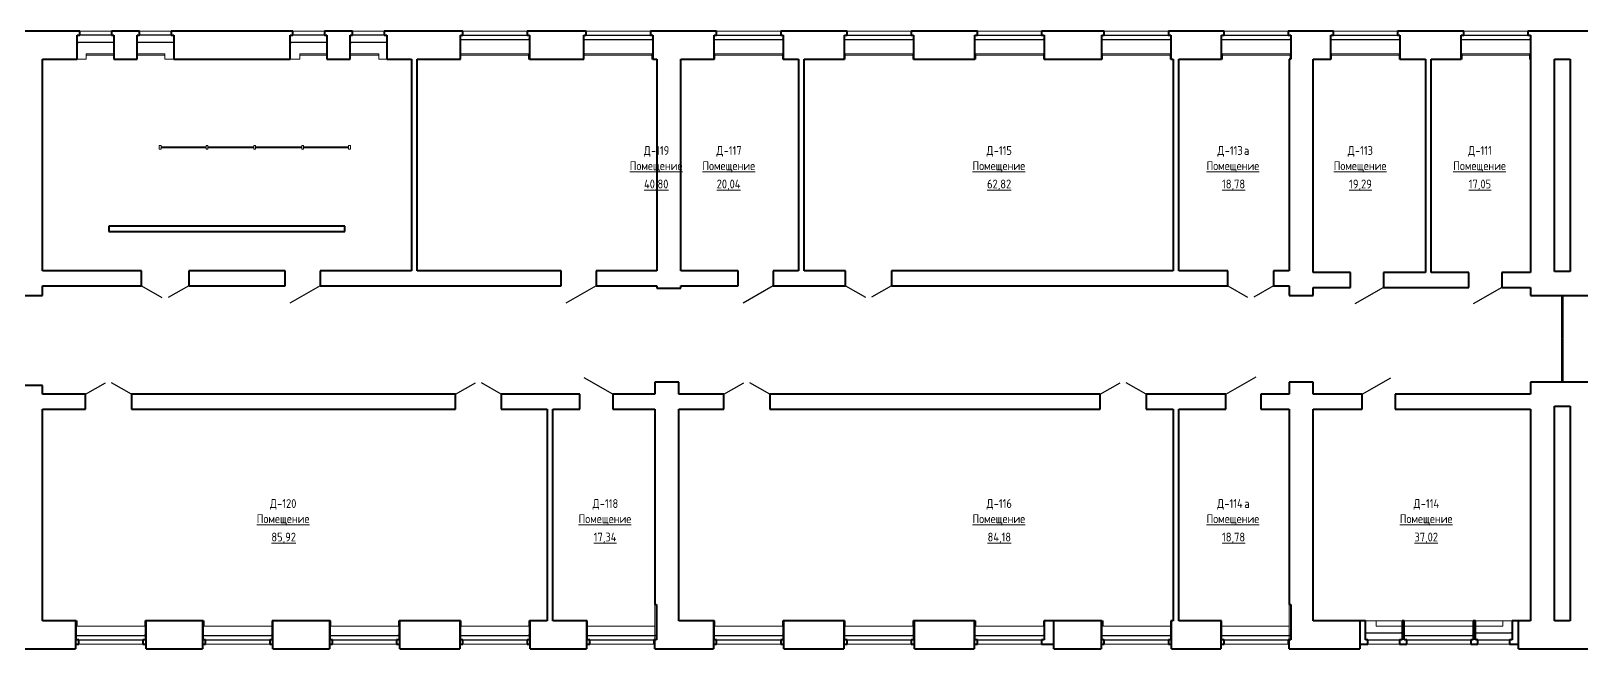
# Model space of a CAD drawing. Header units: millimetres. Extents: x -24 to 373619, y 275 to 149465.
# Drawn here: x 274199 to 318209, y 2775 to 20295 of the extents above; entities that cross this region are included whole.
import ezdxf

# ---------------------------------------------------------------- set-up
doc = ezdxf.new("R2010")
doc.units = ezdxf.units.MM
for name, color, linetype, lineweight in [('Двери', 7, 'Continuous', 18), ('Импосты витража', 7, 'Continuous', 18), ('Каркас_Импост', 7, 'Continuous', 30), ('Марки помещений', 7, 'Continuous', 18), ('Окна', 7, 'Continuous', 18), ('Остекление', 7, 'Continuous', 30), ('Панели витража', 7, 'Continuous', 18), ('Панель', 7, 'Continuous', 30), ('Перекрытия', 7, 'Continuous', 18), ('Стены', 7, 'Continuous', 18), ('Стены разрез', 7, 'Continuous', 40)]:
    doc.layers.add(name, color=color, linetype=linetype, lineweight=lineweight)
doc.styles.add('GOST Common_1', font='GOST Common.ttf', dxfattribs={"width": 0.9, "height": 250})

# ---------------------------------------------------------------- blocks, each defined once
blk = doc.blocks.new('ИРНИТУ-Окно-ГОСТ23166-99_4_2_Створки - 1920 x 2350-303569-001_Весь этаж')
at = {"layer": 'Каркас_Импост'}
for p, q in [((-1018.1, -90), (941.9, -90)), ((-1018.1, -210), (-1018.1, -90)), ((-1018.1, -90), (-983.1, -90)), ((-1018.1, -210), (941.9, -210)), ((-1018.1, -210), (-983.1, -210)), ((941.9, -90), (906.9, -90)), ((941.9, -210), (906.9, -210)), ((941.9, -210), (941.9, -90))]:
    blk.add_line(p, q, dxfattribs=at)
blk = doc.blocks.new('ИРНИТУ-Окно-ГОСТ23166-99_2_1_Створка - 1000 x 2350-942856-001_Весь этаж')
at = {"layer": 'Каркас_Импост'}
for p, q in [((-1018.1, -10), (21.9, -10)), ((-1018.1, -210), (-1018.1, -10)), ((-1018.1, -10), (-983.1, -10)), ((-1018.1, -210), (21.9, -210)), ((-1018.1, -210), (-983.1, -210)), ((21.9, -10), (-13.1, -10)), ((21.9, -210), (-13.1, -210)), ((21.9, -210), (21.9, -10))]:
    blk.add_line(p, q, dxfattribs=at)
blk = doc.blocks.new('AC_Дверь_Двупольная_ДеревяннаяВнутренняя_филенчатая - 1300х2250 _без верхней филенки_-1356800-001_Весь этаж')
at = {"layer": 'Панель'}
for p, q in [((-670, -210), (-90, -545)), ((670, -210), (90, -545))]:
    blk.add_line(p, q, dxfattribs=at)
blk = doc.blocks.new('ИРНИТУ-Окно-ГОСТ23166-99_2_1_Створка - 1000 x 1800-942860-001_Весь этаж')
at = {"layer": 'Каркас_Импост'}
for p, q in [((-1018.1, -80), (21.9, -80)), ((-1018.1, -280), (-1018.1, -80)), ((-1018.1, -80), (-983.1, -80)), ((-1018.1, -280), (21.9, -280)), ((-1018.1, -280), (-983.1, -280)), ((21.9, -80), (-13.1, -80)), ((21.9, -280), (-13.1, -280)), ((21.9, -280), (21.9, -80))]:
    blk.add_line(p, q, dxfattribs=at)
blk = doc.blocks.new('ИРНИТУ_Дверь_Однопольная_ДеревяннаяВнутренняя_филенчатая - 950х3000_c верхней филенкой_-1341336-001_Весь этаж')
at = {"layer": 'Панель'}
blk.add_line((-495, 210), (362, 705), dxfattribs=at)
blk = doc.blocks.new('AC_Дверь_Двупольная_ДеревяннаяВнутренняя_филенчатая_с_верхом - 1260х2080-580178-001_Весь этаж')
at = {"layer": 'Панель'}
for p, q in [((-650, -210), (-87, -535)), ((650, -210), (87, -535))]:
    blk.add_line(p, q, dxfattribs=at)
blk = doc.blocks.new('ИРНИТУ_Дверь_Однопольная_ДеревяннаяВнутренняя_филенчатая - 900х2080 без верха-1341270-001_Весь этаж')
at = {"layer": 'Панель'}
blk.add_line((-470, -210), (344, -680), dxfattribs=at)
blk = doc.blocks.new('Системная панель - ADSK_Глухая_25_белый пластик-580228-001_Весь этаж')
at = {"layer": 'Панели витража'}
for p, q in [((640, 13), (-640, 13)), ((-640, 13), (-640, -13)), ((640, -13), (640, 13)), ((-640, -13), (640, -13))]:
    blk.add_line(p, q, dxfattribs=at)
blk = doc.blocks.new('Системная панель - ADSK_Глухая_25_белый пластик-580229-001_Весь этаж')
at = {"layer": 'Панели витража'}
for p, q in [((653, 13), (-653, 13)), ((-653, 13), (-653, -13)), ((653, -13), (653, 13)), ((-653, -13), (653, -13))]:
    blk.add_line(p, q, dxfattribs=at)
blk = doc.blocks.new('Прямоугольный импост - 50х100-580230-001_Весь этаж')
at = {"layer": 'Импосты витража'}
for p, q in [((-50, 50), (0, 50)), ((-50, -50), (-50, 50)), ((0, 50), (0, -50)), ((0, -50), (-50, -50))]:
    blk.add_line(p, q, dxfattribs=at)
blk = doc.blocks.new('Прямоугольный импост - 50х100-580234-001_Весь этаж')
at = {"layer": 'Импосты витража'}
for p, q in [((0, 50), (-50, 50)), ((-50, 50), (-50, -50)), ((0, -50), (0, 50)), ((-50, -50), (0, -50))]:
    blk.add_line(p, q, dxfattribs=at)
blk = doc.blocks.new('Прямоугольный импост - 50х100-580239-001_Весь этаж')
at = {"layer": 'Импосты витража'}
for p, q in [((-25, 50), (25, 50)), ((-25, -50), (-25, 50)), ((25, 50), (25, -50)), ((25, -50), (-25, -50))]:
    blk.add_line(p, q, dxfattribs=at)
blk = doc.blocks.new('Прямоугольный импост - 50х100-580242-001_Весь этаж')
at = {"layer": 'Импосты витража'}
for p, q in [((-25, 50), (25, 50)), ((-25, -50), (-25, 50)), ((25, 50), (25, -50)), ((25, -50), (-25, -50))]:
    blk.add_line(p, q, dxfattribs=at)
blk = doc.blocks.new('ИРНИТУ_Дверь_Однопольная_ДеревяннаяВнутренняя_филенчатая - 900х2080 без верха-1341253-001_Весь этаж')
at = {"layer": 'Панель'}
blk.add_line((-470, 210), (344, 680), dxfattribs=at)
blk = doc.blocks.new('ИРНИТУ-Окно-ГОСТ23166-99_4_2_Створки - 1920 x 2350-580180-001_Весь этаж')
at = {"layer": 'Каркас_Импост'}
for p, q in [((-1018.1, 280), (941.9, 280)), ((-1018.1, 280), (-1018.1, 160)), ((-1018.1, 280), (-983.1, 280)), ((-1018.1, 160), (941.9, 160)), ((-1018.1, 160), (-983.1, 160)), ((941.9, 280), (906.9, 280)), ((941.9, 160), (906.9, 160)), ((941.9, 280), (941.9, 160))]:
    blk.add_line(p, q, dxfattribs=at)
blk = doc.blocks.new('Противодымная перегородка Тип2 - Противодымная перегородка Тип2-1267076-001_Весь этаж')
at = {"layer": 'Каркас_Импост'}
for p, q in [((-1128, 25), (-1228, 25)), ((-1228, 25), (-1228, -25)), ((-1128, 10), (-1128, 25)), ((-1018, 25), (-1118, 25)), ((-1118, 25), (-1118, 10)), ((-1018, 10), (-1018, 25)), ((-5, 25), (-105, 25)), ((-105, 25), (-105, 10)), ((-5, -25), (-5, 25)), ((105, 25), (5, 25)), ((5, 25), (5, -25)), ((105, 10), (105, 25)), ((1118, 25), (1018, 25)), ((1018, 25), (1018, 10)), ((1118, 10), (1118, 25)), ((1228, 25), (1128, 25)), ((1128, 25), (1128, 10)), ((1228, -25), (1228, 25)), ((-1228, -25), (-1128, -25)), ((-1128, -25), (-1128, -10)), ((-1118, -10), (-1118, -25)), ((-1118, -25), (-1018, -25)), ((-1018, -25), (-1018, -10)), ((-105, -10), (-105, -25)), ((-105, -25), (-5, -25)), ((5, -25), (105, -25)), ((105, -25), (105, -10)), ((1018, -10), (1018, -25)), ((1018, -25), (1118, -25)), ((1118, -25), (1118, -10)), ((1128, -10), (1128, -25)), ((1128, -25), (1228, -25))]:
    blk.add_line(p, q, dxfattribs=at)
at = {"layer": 'Каркас_Импост', "lineweight": 18}
for p, q in [((-1018, 25), (-105, 25)), ((105, 25), (1018, 25)), ((-105, -25), (-1018, -25)), ((1018, -25), (105, -25))]:
    blk.add_line(p, q, dxfattribs=at)
at = {"layer": 'Остекление', "lineweight": 18}
for p, q in [((-1128, 10), (-50, 10)), ((-1128, 10), (-1128, -10)), ((-50, -10), (-50, 10)), ((50, 10), (1128, 10)), ((50, 10), (50, -10)), ((1128, -10), (1128, 10)), ((-50, -10), (-1128, -10)), ((1128, -10), (50, -10))]:
    blk.add_line(p, q, dxfattribs=at)
blk = doc.blocks.new('AC_Дверь_Двупольная_ДеревяннаяВнутренняя_филенчатая_с_верхом - 1260х2080-413008-001_Весь этаж')
at = {"layer": 'Панель'}
for p, q in [((-650, 210), (-87, 535)), ((650, 210), (87, 535))]:
    blk.add_line(p, q, dxfattribs=at)
blk = doc.blocks.new('ИРНИТУ_Дверь_Однопольная_ДеревяннаяВнутренняя_филенчатая - 950х2250 _без верхней филенки_-1357671-001_Весь этаж')
at = {"layer": 'Панель'}
blk.add_line((-495, 210), (362, 705), dxfattribs=at)

msp = doc.modelspace()

# ---------------------------------------------------------------- linework, layer by layer
at = {"layer": 'Перекрытия'}
for p, q in [((276549, 19612), (275759, 19612)), ((277999, 19612), (277209, 19612)), ((282594, 19612), (281829, 19612)), ((284069, 19612), (283254, 19612)), ((288319, 19612), (286399, 19612)), ((291819, 19612), (289899, 19612)), ((295519, 19612), (293599, 19612)), ((299224, 19612), (297304, 19612)), ((302924, 19612), (301004, 19612)), ((306524, 19612), (304604, 19612)), ((309924, 19612), (308004, 19612)), ((313024, 19612), (311104, 19612)), ((316724, 19612), (314804, 19612))]:
    msp.add_line(p, q, dxfattribs=at)
at = {"layer": 'Стены'}
for p, q in [((275579, 20295), (276479, 20295)), ((277279, 20295), (278179, 20295)), ((281624, 20295), (282524, 20295)), ((283324, 20295), (284224, 20295)), ((286454, 20295), (288274, 20295)), ((289954, 20295), (291774, 20295)), ((293654, 20295), (295474, 20295)), ((297354, 20295), (299174, 20295)), ((301054, 20295), (302874, 20295)), ((304654, 20295), (306474, 20295)), ((308054, 20295), (309874, 20295)), ((311154, 20295), (312974, 20295)), ((314854, 20295), (316674, 20295)), ((275759, 19495), (275509, 19495)), ((275759, 19495), (275759, 19645)), ((275759, 19645), (276549, 19645)), ((277209, 19645), (277999, 19645)), ((277999, 19645), (277999, 19495)), ((278249, 19495), (277999, 19495)), ((281829, 19495), (281554, 19495)), ((281829, 19495), (281829, 19645)), ((281829, 19645), (282594, 19645)), ((283254, 19645), (284069, 19645)), ((284069, 19645), (284069, 19495)), ((284294, 19495), (284069, 19495)), ((286399, 19495), (286384, 19495)), ((286399, 19495), (286399, 19645)), ((286399, 19645), (288319, 19645)), ((288319, 19645), (288319, 19495)), ((288344, 19495), (288319, 19495)), ((289899, 19495), (289884, 19495)), ((289899, 19495), (289899, 19645)), ((289899, 19645), (291819, 19645)), ((291819, 19645), (291819, 19495)), ((291844, 19495), (291819, 19495)), ((293599, 19495), (293584, 19495)), ((293599, 19495), (293599, 19645)), ((293599, 19645), (295519, 19645)), ((295519, 19645), (295519, 19495)), ((295544, 19495), (295519, 19495)), ((297304, 19495), (297284, 19495)), ((297304, 19495), (297304, 19645)), ((297304, 19645), (299224, 19645)), ((299224, 19645), (299224, 19495)), ((299244, 19495), (299224, 19495)), ((301004, 19495), (300984, 19495)), ((301004, 19495), (301004, 19645)), ((301004, 19645), (302924, 19645)), ((302924, 19645), (302924, 19495)), ((302944, 19495), (302924, 19495)), ((304604, 19495), (304584, 19495)), ((304604, 19495), (304604, 19645)), ((304604, 19645), (306524, 19645)), ((306524, 19645), (306524, 19495)), ((306544, 19495), (306524, 19495)), ((308004, 19495), (307984, 19495)), ((308004, 19495), (308004, 19645)), ((308004, 19645), (309924, 19645)), ((309924, 19645), (309924, 19495)), ((311104, 19495), (311084, 19495)), ((311104, 19495), (311104, 19645)), ((311104, 19645), (313024, 19645)), ((313024, 19645), (313024, 19495)), ((313044, 19495), (313024, 19495)), ((314804, 19495), (314784, 19495)), ((314804, 19495), (314804, 19645)), ((314804, 19645), (316724, 19645)), ((316724, 19645), (316724, 19495)), ((316744, 19495), (316724, 19495)), ((291899, 3035), (291899, 4035)), ((309899, 3035), (309899, 4035)), ((275484, 3575), (275504, 3575)), ((275504, 3425), (275504, 3575)), ((277424, 3575), (277424, 3425)), ((277424, 3575), (277444, 3575)), ((279084, 3575), (279109, 3575)), ((279109, 3425), (279109, 3575)), ((281029, 3575), (281029, 3425)), ((281029, 3575), (281044, 3575)), ((282684, 3575), (282709, 3575)), ((282709, 3425), (282709, 3575)), ((284629, 3575), (284629, 3425)), ((284629, 3575), (284644, 3575)), ((286384, 3575), (286409, 3575)), ((286409, 3425), (286409, 3575)), ((288329, 3575), (288329, 3425)), ((288329, 3575), (288344, 3575)), ((293584, 3575), (293604, 3575)), ((293604, 3425), (293604, 3575)), ((295524, 3575), (295524, 3425)), ((295524, 3575), (295544, 3575)), ((297284, 3575), (297304, 3575)), ((297304, 3425), (297304, 3575)), ((299224, 3575), (299224, 3425)), ((299224, 3575), (299244, 3575)), ((300984, 3575), (301009, 3575)), ((301009, 3425), (301009, 3575)), ((302929, 3575), (302929, 3425)), ((302929, 3575), (302944, 3575)), ((304584, 3575), (304624, 3575)), ((304624, 3425), (304624, 3575)), ((312064, 3575), (313104, 3575)), ((312364, 3425), (312364, 3575)), ((313164, 3575), (315124, 3575)), ((315184, 3575), (316224, 3575)), ((315964, 3575), (315964, 3425)), ((277424, 3425), (275504, 3425)), ((281029, 3425), (279109, 3425)), ((284629, 3425), (282709, 3425)), ((288329, 3425), (286409, 3425)), ((291899, 3425), (289984, 3425)), ((295524, 3425), (293604, 3425)), ((299224, 3425), (297304, 3425)), ((302929, 3425), (301009, 3425)), ((306544, 3425), (304624, 3425)), ((309899, 3425), (307984, 3425)), ((313104, 3425), (312364, 3425)), ((315124, 3425), (313164, 3425)), ((315964, 3425), (315184, 3425)), ((277374, 2915), (275554, 2915)), ((280974, 2915), (279154, 2915)), ((284574, 2915), (282754, 2915)), ((288274, 2915), (286454, 2915)), ((291874, 2915), (290054, 2915)), ((295474, 2915), (293654, 2915)), ((299174, 2915), (297354, 2915)), ((302874, 2915), (301054, 2915)), ((306474, 2915), (304654, 2915)), ((309874, 2915), (308054, 2915)), ((313034, 2915), (312134, 2915)), ((315054, 2915), (313234, 2915)), ((316154, 2915), (315254, 2915))]:
    msp.add_line(p, q, dxfattribs=at)
at = {"layer": 'Стены разрез'}
for p, q in [((275579, 20295), (273529, 20295)), ((275579, 20175), (275579, 20295)), ((277279, 20295), (276479, 20295)), ((276479, 20295), (276479, 20175)), ((277279, 20175), (277279, 20295)), ((281624, 20295), (278179, 20295)), ((278179, 20295), (278179, 20175)), ((281624, 20175), (281624, 20295)), ((283324, 20295), (282524, 20295)), ((282524, 20295), (282524, 20175)), ((283324, 20175), (283324, 20295)), ((286454, 20295), (284224, 20295)), ((284224, 20295), (284224, 20175)), ((286454, 20175), (286454, 20295)), ((289954, 20295), (288274, 20295)), ((288274, 20295), (288274, 20175)), ((289954, 20175), (289954, 20295)), ((293654, 20295), (291774, 20295)), ((291774, 20295), (291774, 20175)), ((293654, 20175), (293654, 20295)), ((297354, 20295), (295474, 20295)), ((295474, 20295), (295474, 20175)), ((297354, 20175), (297354, 20295)), ((301054, 20295), (299174, 20295)), ((299174, 20295), (299174, 20175)), ((301054, 20175), (301054, 20295)), ((304654, 20295), (302874, 20295)), ((302874, 20295), (302874, 20175)), ((304654, 20175), (304654, 20295)), ((308054, 20295), (306474, 20295)), ((306474, 20295), (306474, 20175)), ((308054, 20175), (308054, 20295)), ((311154, 20295), (309874, 20295)), ((309874, 20295), (309874, 20175)), ((311154, 20175), (311154, 20295)), ((314854, 20295), (312974, 20295)), ((312974, 20295), (312974, 20175)), ((314854, 20175), (314854, 20295)), ((319354, 20295), (316674, 20295)), ((316674, 20295), (316674, 20175)), ((275509, 19495), (275509, 20175)), ((275509, 20175), (275579, 20175)), ((276479, 20175), (276549, 20175)), ((276549, 20175), (276549, 19495)), ((277209, 19495), (277209, 20175)), ((277209, 20175), (277279, 20175)), ((278179, 20175), (278249, 20175)), ((278249, 20175), (278249, 19495)), ((281554, 19495), (281554, 20175)), ((281554, 20175), (281624, 20175)), ((282524, 20175), (282594, 20175)), ((282594, 20175), (282594, 19495)), ((283254, 19495), (283254, 20175)), ((283254, 20175), (283324, 20175)), ((284224, 20175), (284294, 20175)), ((284294, 20175), (284294, 19495)), ((286384, 19495), (286384, 20175)), ((286384, 20175), (286454, 20175)), ((288274, 20175), (288344, 20175)), ((288344, 20175), (288344, 19495)), ((289884, 19495), (289884, 20175)), ((289884, 20175), (289954, 20175)), ((291774, 20175), (291844, 20175)), ((291844, 20175), (291844, 19495)), ((293584, 19495), (293584, 20175)), ((293584, 20175), (293654, 20175)), ((295474, 20175), (295544, 20175)), ((295544, 20175), (295544, 19495)), ((297284, 19495), (297284, 20175)), ((297284, 20175), (297354, 20175)), ((299174, 20175), (299244, 20175)), ((299244, 20175), (299244, 19495)), ((300984, 19495), (300984, 20175)), ((300984, 20175), (301054, 20175)), ((302874, 20175), (302944, 20175)), ((302944, 20175), (302944, 19495)), ((304584, 19495), (304584, 20175)), ((304584, 20175), (304654, 20175)), ((306474, 20175), (306544, 20175)), ((306544, 20175), (306544, 19495)), ((307984, 19495), (307984, 20175)), ((307984, 20175), (308054, 20175)), ((309874, 20175), (309944, 20175)), ((309944, 20175), (309944, 19495)), ((311084, 19495), (311084, 20175)), ((311084, 20175), (311154, 20175)), ((312974, 20175), (313044, 20175)), ((313044, 20175), (313044, 19495)), ((314784, 19495), (314784, 20175)), ((314784, 20175), (314854, 20175)), ((316674, 20175), (316744, 20175)), ((316744, 20175), (316744, 19495)), ((274529, 19495), (275509, 19495)), ((274529, 13495), (274529, 19495)), ((276549, 19495), (277209, 19495)), ((278249, 19495), (281554, 19495)), ((282594, 19495), (283254, 19495)), ((284294, 19495), (284999, 19495)), ((284999, 19495), (284999, 13495)), ((285159, 19495), (286384, 19495)), ((285159, 13495), (285159, 19495)), ((288344, 19495), (289884, 19495)), ((291844, 19495), (291959, 19495)), ((291959, 19495), (291959, 13495)), ((292639, 19495), (293584, 19495)), ((292639, 13495), (292639, 19495)), ((295544, 19495), (295979, 19495)), ((295979, 19495), (295979, 13495)), ((296139, 19495), (297284, 19495)), ((296139, 13495), (296139, 19495)), ((299244, 19495), (300984, 19495)), ((302944, 19495), (304584, 19495)), ((306544, 19495), (306609, 19495)), ((306609, 19495), (306609, 13495)), ((306769, 19495), (307984, 19495)), ((306769, 13495), (306769, 19495)), ((309944, 19495), (309899, 19495)), ((309899, 19495), (309899, 13495)), ((310579, 19495), (311084, 19495)), ((310579, 13447), (310579, 19495)), ((313044, 19495), (313769, 19495)), ((313769, 19495), (313769, 13447)), ((313929, 19495), (314784, 19495)), ((313929, 13447), (313929, 19495)), ((316744, 19495), (316749, 19495)), ((316749, 19495), (316749, 13447)), ((317429, 19495), (317869, 19495)), ((317429, 13476), (317429, 19495)), ((317869, 19495), (317869, 13476)), ((283100, 14767), (276404, 14767)), ((276404, 14767), (276404, 14607)), ((276404, 14607), (283100, 14607)), ((283100, 14607), (283100, 14767)), ((277334, 13495), (274529, 13495)), ((277334, 13075), (277334, 13495)), ((281409, 13495), (278674, 13495)), ((278674, 13495), (278674, 13075)), ((281409, 13075), (281409, 13495)), ((284999, 13495), (282399, 13495)), ((282399, 13495), (282399, 13075)), ((289244, 13495), (285159, 13495)), ((289244, 13075), (289244, 13495)), ((291959, 13495), (290234, 13495)), ((290234, 13495), (290234, 13075)), ((294269, 13495), (292639, 13495)), ((294269, 13075), (294269, 13495)), ((295979, 13495), (295259, 13495)), ((295259, 13495), (295259, 13075)), ((297314, 13495), (296139, 13495)), ((297314, 13075), (297314, 13495)), ((306609, 13495), (298614, 13495)), ((298614, 13495), (298614, 13075)), ((308159, 13495), (306769, 13495)), ((308159, 13075), (308159, 13495)), ((309899, 13495), (309459, 13495)), ((309459, 13495), (309459, 13075)), ((311639, 13447), (310579, 13447)), ((311639, 13027), (311639, 13447)), ((313769, 13447), (312579, 13447)), ((312579, 13447), (312579, 13027)), ((314999, 13447), (313929, 13447)), ((314999, 13027), (314999, 13447)), ((316749, 13447), (315939, 13447)), ((315939, 13447), (315939, 13027)), ((317869, 13476), (317429, 13476)), ((272729, 12796), (274529, 12796)), ((274529, 12796), (274529, 13075)), ((274529, 13075), (277334, 13075)), ((278674, 13075), (281409, 13075)), ((282399, 13075), (289244, 13075)), ((290234, 13075), (291959, 13075)), ((291959, 13075), (291959, 13008)), ((291959, 13008), (292639, 13008)), ((292639, 13008), (292639, 13075)), ((292639, 13075), (294269, 13075)), ((295259, 13075), (297314, 13075)), ((298614, 13075), (308159, 13075)), ((309459, 13075), (309899, 13075)), ((309899, 13075), (309899, 12796)), ((309899, 12796), (310579, 12796)), ((310579, 12796), (310579, 13027)), ((310579, 13027), (311639, 13027)), ((312579, 13027), (314999, 13027)), ((315939, 13027), (316749, 13027)), ((316749, 13027), (316749, 12796)), ((316749, 12796), (318549, 12796)), ((274529, 10245), (272729, 10245)), ((274529, 9995), (274529, 10245)), ((291899, 10340), (291899, 9995)), ((292579, 10340), (291899, 10340)), ((292579, 9995), (292579, 10340)), ((309899, 10340), (309899, 9995)), ((310579, 10340), (309899, 10340)), ((310579, 9995), (310579, 10340)), ((318549, 10340), (316749, 10340)), ((316749, 10340), (316749, 9995)), ((275749, 9995), (274529, 9995)), ((275749, 9575), (275749, 9995)), ((286244, 9995), (277049, 9995)), ((277049, 9995), (277049, 9575)), ((286244, 9575), (286244, 9995)), ((289769, 9995), (287544, 9995)), ((287544, 9995), (287544, 9575)), ((289769, 9575), (289769, 9995)), ((291899, 9995), (290709, 9995)), ((290709, 9995), (290709, 9575)), ((293859, 9995), (292579, 9995)), ((293859, 9575), (293859, 9995)), ((304539, 9995), (295159, 9995)), ((295159, 9995), (295159, 9575)), ((304539, 9575), (304539, 9995)), ((308104, 9995), (305839, 9995)), ((305839, 9995), (305839, 9575)), ((308104, 9575), (308104, 9995)), ((309899, 9995), (309094, 9995)), ((309094, 9995), (309094, 9575)), ((311969, 9995), (310579, 9995)), ((311969, 9575), (311969, 9995)), ((316749, 9995), (312909, 9995)), ((312909, 9995), (312909, 9575)), ((274529, 3575), (274529, 9575)), ((274529, 9575), (275749, 9575)), ((277049, 9575), (286244, 9575)), ((287544, 9575), (288849, 9575)), ((288849, 9575), (288849, 3575)), ((289009, 9575), (289769, 9575)), ((289009, 3575), (289009, 9575)), ((290709, 9575), (291899, 9575)), ((291899, 9575), (291899, 4035)), ((292579, 3575), (292579, 9575)), ((292579, 9575), (293859, 9575)), ((295159, 9575), (304539, 9575)), ((305839, 9575), (306609, 9575)), ((306609, 9575), (306609, 3575)), ((306769, 3575), (306769, 9575)), ((306769, 9575), (308104, 9575)), ((309094, 9575), (309899, 9575)), ((309899, 9575), (309899, 4035)), ((310579, 3575), (310579, 9575)), ((310579, 9575), (311969, 9575)), ((312909, 9575), (316749, 9575)), ((316749, 9575), (316749, 3575)), ((317429, 3575), (317429, 9660)), ((317429, 9660), (317869, 9660)), ((317869, 9660), (317869, 3575)), ((291899, 4035), (291944, 4035)), ((291944, 4035), (291944, 3035)), ((309899, 4035), (309944, 4035)), ((309944, 4035), (309944, 3035)), ((275484, 3575), (274529, 3575)), ((275464, 3575), (275464, 2775)), ((275484, 3035), (275484, 3575)), ((279084, 3575), (277444, 3575)), ((277444, 3575), (277444, 3035)), ((277464, 2775), (277464, 3575)), ((279064, 3575), (279064, 2775)), ((279084, 3035), (279084, 3575)), ((282684, 3575), (281044, 3575)), ((281044, 3575), (281044, 3035)), ((281064, 2775), (281064, 3575)), ((282664, 3575), (282664, 2775)), ((282684, 3035), (282684, 3575)), ((286384, 3575), (284644, 3575)), ((284644, 3575), (284644, 3035)), ((284664, 2775), (284664, 3575)), ((286364, 3575), (286364, 2775)), ((286384, 3035), (286384, 3575)), ((288849, 3575), (288344, 3575)), ((288344, 3575), (288344, 3035)), ((288364, 2775), (288364, 3575)), ((289984, 3575), (289009, 3575)), ((289964, 3575), (289964, 2775)), ((289984, 3035), (289984, 3575)), ((293584, 3575), (292579, 3575)), ((293564, 3575), (293564, 2775)), ((293584, 3035), (293584, 3575)), ((297284, 3575), (295544, 3575)), ((295544, 3575), (295544, 3035)), ((295564, 2775), (295564, 3575)), ((297264, 3575), (297264, 2775)), ((297284, 3035), (297284, 3575)), ((300984, 3575), (299244, 3575)), ((299244, 3575), (299244, 3035)), ((299264, 2775), (299264, 3575)), ((300964, 3575), (300964, 2775)), ((300984, 3035), (300984, 3575)), ((304584, 3575), (302944, 3575)), ((302944, 3575), (302944, 3035)), ((303224, 2775), (303224, 3575)), ((304564, 3575), (304564, 2775)), ((304584, 3035), (304584, 3575)), ((306609, 3575), (306544, 3575)), ((306544, 3575), (306544, 3035)), ((306564, 2775), (306564, 3575)), ((307984, 3575), (306769, 3575)), ((307964, 3575), (307964, 2775)), ((307984, 3035), (307984, 3575)), ((312064, 3575), (310579, 3575)), ((311909, 3575), (311909, 2775)), ((312064, 3035), (312064, 3575)), ((313164, 3575), (313104, 3575)), ((313104, 3575), (313104, 3035)), ((313164, 3035), (313164, 3575)), ((315184, 3575), (315124, 3575)), ((315124, 3575), (315124, 3035)), ((315184, 3035), (315184, 3575)), ((316749, 3575), (316224, 3575)), ((316224, 3575), (316224, 3035)), ((316409, 2775), (316409, 3575)), ((317869, 3575), (317429, 3575)), ((273529, 2775), (275464, 2775)), ((275464, 2915), (275554, 2915)), ((275554, 3035), (275484, 3035)), ((275554, 2915), (275554, 3035)), ((277444, 3035), (277374, 3035)), ((277374, 3035), (277374, 2915)), ((277374, 2915), (277464, 2915)), ((277464, 2775), (279064, 2775)), ((279064, 2915), (279154, 2915)), ((279154, 3035), (279084, 3035)), ((279154, 2915), (279154, 3035)), ((281044, 3035), (280974, 3035)), ((280974, 3035), (280974, 2915)), ((280974, 2915), (281064, 2915)), ((281064, 2775), (282664, 2775)), ((282664, 2915), (282754, 2915)), ((282754, 3035), (282684, 3035)), ((282754, 2915), (282754, 3035)), ((284644, 3035), (284574, 3035)), ((284574, 3035), (284574, 2915)), ((284574, 2915), (284664, 2915)), ((284664, 2775), (286364, 2775)), ((286364, 2915), (286454, 2915)), ((286454, 3035), (286384, 3035)), ((286454, 2915), (286454, 3035)), ((288344, 3035), (288274, 3035)), ((288274, 3035), (288274, 2915)), ((288274, 2915), (288364, 2915)), ((288364, 2775), (289964, 2775)), ((289964, 2915), (290054, 2915)), ((290054, 3035), (289984, 3035)), ((290054, 2915), (290054, 3035)), ((291944, 3035), (291874, 3035)), ((291874, 3035), (291874, 2915)), ((291874, 2915), (291899, 2915)), ((291899, 2775), (291899, 3035)), ((291899, 2775), (293564, 2775)), ((293564, 2915), (293654, 2915)), ((293654, 3035), (293584, 3035)), ((293654, 2915), (293654, 3035)), ((295544, 3035), (295474, 3035)), ((295474, 3035), (295474, 2915)), ((295474, 2915), (295564, 2915)), ((295564, 2775), (297264, 2775)), ((297264, 2915), (297354, 2915)), ((297354, 3035), (297284, 3035)), ((297354, 2915), (297354, 3035)), ((299244, 3035), (299174, 3035)), ((299174, 3035), (299174, 2915)), ((299174, 2915), (299264, 2915)), ((299264, 2775), (300964, 2775)), ((300964, 2915), (301054, 2915)), ((301054, 3035), (300984, 3035)), ((301054, 2915), (301054, 3035)), ((302944, 3035), (302874, 3035)), ((302874, 3035), (302874, 2915)), ((302874, 2915), (303224, 2915)), ((303224, 2775), (304564, 2775)), ((304564, 2915), (304654, 2915)), ((304654, 3035), (304584, 3035)), ((304654, 2915), (304654, 3035)), ((306544, 3035), (306474, 3035)), ((306474, 3035), (306474, 2915)), ((306474, 2915), (306564, 2915)), ((306564, 2775), (307964, 2775)), ((307964, 2915), (308054, 2915)), ((308054, 3035), (307984, 3035)), ((308054, 2915), (308054, 3035)), ((309944, 3035), (309874, 3035)), ((309874, 3035), (309874, 2915)), ((309874, 2915), (309899, 2915)), ((309899, 2775), (309899, 3035)), ((309899, 2775), (311909, 2775)), ((311909, 2915), (312134, 2915)), ((312134, 3035), (312064, 3035)), ((312134, 2915), (312134, 3035)), ((313104, 3035), (313034, 3035)), ((313034, 3035), (313034, 2915)), ((313034, 2915), (313234, 2915)), ((313234, 3035), (313164, 3035)), ((313234, 2915), (313234, 3035)), ((315124, 3035), (315054, 3035)), ((315054, 3035), (315054, 2915)), ((315054, 2915), (315254, 2915)), ((315254, 3035), (315184, 3035)), ((315254, 2915), (315254, 3035)), ((316224, 3035), (316154, 3035)), ((316154, 3035), (316154, 2915)), ((316154, 2915), (316409, 2915)), ((316409, 2775), (319564, 2775))]:
    msp.add_line(p, q, dxfattribs=at)

# ---------------------------------------------------------------- block references
at = {"layer": 'Двери'}
for name, p in [('AC_Дверь_Двупольная_ДеревяннаяВнутренняя_филенчатая - 1300х2250 _без верхней филенки_-1356800-001_Весь этаж', (278004, 13285)), ('AC_Дверь_Двупольная_ДеревяннаяВнутренняя_филенчатая_с_верхом - 1260х2080-580178-001_Весь этаж', (297964, 13285)), ('AC_Дверь_Двупольная_ДеревяннаяВнутренняя_филенчатая_с_верхом - 1260х2080-580178-001_Весь этаж', (308809, 13285)), ('AC_Дверь_Двупольная_ДеревяннаяВнутренняя_филенчатая_с_верхом - 1260х2080-413008-001_Весь этаж', (305189, 9785)), ('ИРНИТУ_Дверь_Однопольная_ДеревяннаяВнутренняя_филенчатая - 950х3000_c верхней филенкой_-1341336-001_Весь этаж', (308599, 9785)), ('ИРНИТУ_Дверь_Однопольная_ДеревяннаяВнутренняя_филенчатая - 900х2080 без верха-1341253-001_Весь этаж', (312439, 9785))]:
    msp.add_blockref(name, p, dxfattribs=at)
for name, p, rotation in [('ИРНИТУ_Дверь_Однопольная_ДеревяннаяВнутренняя_филенчатая - 950х2250 _без верхней филенки_-1357671-001_Весь этаж', (281904, 13285), 180), ('ИРНИТУ_Дверь_Однопольная_ДеревяннаяВнутренняя_филенчатая - 950х3000_c верхней филенкой_-1341336-001_Весь этаж', (289739, 13285), 180), ('ИРНИТУ_Дверь_Однопольная_ДеревяннаяВнутренняя_филенчатая - 950х3000_c верхней филенкой_-1341336-001_Весь этаж', (294764, 13285), 180), ('ИРНИТУ_Дверь_Однопольная_ДеревяннаяВнутренняя_филенчатая - 900х2080 без верха-1341253-001_Весь этаж', (312109, 13237), 180), ('ИРНИТУ_Дверь_Однопольная_ДеревяннаяВнутренняя_филенчатая - 900х2080 без верха-1341253-001_Весь этаж', (315469, 13237), 180), ('Противодымная перегородка Тип2 - Противодымная перегородка Тип2-1267076-001_Весь этаж', (317649, 11568), 270), ('AC_Дверь_Двупольная_ДеревяннаяВнутренняя_филенчатая_с_верхом - 1260х2080-580178-001_Весь этаж', (276399, 9785), 180), ('AC_Дверь_Двупольная_ДеревяннаяВнутренняя_филенчатая_с_верхом - 1260х2080-580178-001_Весь этаж', (286894, 9785), 180), ('ИРНИТУ_Дверь_Однопольная_ДеревяннаяВнутренняя_филенчатая - 900х2080 без верха-1341270-001_Весь этаж', (290239, 9785), 180), ('AC_Дверь_Двупольная_ДеревяннаяВнутренняя_филенчатая_с_верхом - 1260х2080-580178-001_Весь этаж', (294509, 9785), 180)]:
    msp.add_blockref(name, p, dxfattribs=dict(at, rotation=rotation))
at = {"layer": 'Импосты витража', "extrusion": (0, 0, -1)}
for name, p in [('Прямоугольный импост - 50х100-580230-001_Весь этаж', (-277837, 16996)), ('Прямоугольный импост - 50х100-580242-001_Весь этаж', (-279192, 16996)), ('Прямоугольный импост - 50х100-580239-001_Весь этаж', (-280548, 16996)), ('Прямоугольный импост - 50х100-580242-001_Весь этаж', (-281904, 16996))]:
    msp.add_blockref(name, p, dxfattribs=at)
at = {"layer": 'Импосты витража'}
msp.add_blockref('Прямоугольный импост - 50х100-580234-001_Весь этаж', (283260, 16996), dxfattribs=at)
at = {"layer": 'Окна', "rotation": 180}
for p in [(275530, 19895), (277230, 19895), (281575, 19895), (283275, 19895)]:
    msp.add_blockref('ИРНИТУ-Окно-ГОСТ23166-99_2_1_Створка - 1000 x 1800-942860-001_Весь этаж', p, dxfattribs=at)
at = {"layer": 'Окна'}
for name, p in [('ИРНИТУ-Окно-ГОСТ23166-99_4_2_Створки - 1920 x 2350-580180-001_Весь этаж', (287402, 19895)), ('ИРНИТУ-Окно-ГОСТ23166-99_4_2_Створки - 1920 x 2350-580180-001_Весь этаж', (290902, 19895)), ('ИРНИТУ-Окно-ГОСТ23166-99_4_2_Створки - 1920 x 2350-580180-001_Весь этаж', (294602, 19895)), ('ИРНИТУ-Окно-ГОСТ23166-99_4_2_Створки - 1920 x 2350-580180-001_Весь этаж', (298302, 19895)), ('ИРНИТУ-Окно-ГОСТ23166-99_4_2_Створки - 1920 x 2350-580180-001_Весь этаж', (302002, 19895)), ('ИРНИТУ-Окно-ГОСТ23166-99_4_2_Створки - 1920 x 2350-580180-001_Весь этаж', (305602, 19895)), ('ИРНИТУ-Окно-ГОСТ23166-99_4_2_Створки - 1920 x 2350-580180-001_Весь этаж', (309002, 19895)), ('ИРНИТУ-Окно-ГОСТ23166-99_4_2_Створки - 1920 x 2350-580180-001_Весь этаж', (312102, 19895)), ('ИРНИТУ-Окно-ГОСТ23166-99_4_2_Створки - 1920 x 2350-580180-001_Весь этаж', (315802, 19895)), ('ИРНИТУ-Окно-ГОСТ23166-99_4_2_Створки - 1920 x 2350-303569-001_Весь этаж', (276502, 3245)), ('ИРНИТУ-Окно-ГОСТ23166-99_4_2_Створки - 1920 x 2350-303569-001_Весь этаж', (280102, 3245)), ('ИРНИТУ-Окно-ГОСТ23166-99_4_2_Створки - 1920 x 2350-303569-001_Весь этаж', (283702, 3245)), ('ИРНИТУ-Окно-ГОСТ23166-99_4_2_Створки - 1920 x 2350-303569-001_Весь этаж', (287402, 3245)), ('ИРНИТУ-Окно-ГОСТ23166-99_4_2_Створки - 1920 x 2350-303569-001_Весь этаж', (291002, 3245)), ('ИРНИТУ-Окно-ГОСТ23166-99_4_2_Створки - 1920 x 2350-303569-001_Весь этаж', (294602, 3245)), ('ИРНИТУ-Окно-ГОСТ23166-99_4_2_Створки - 1920 x 2350-303569-001_Весь этаж', (298302, 3245)), ('ИРНИТУ-Окно-ГОСТ23166-99_4_2_Створки - 1920 x 2350-303569-001_Весь этаж', (302002, 3245)), ('ИРНИТУ-Окно-ГОСТ23166-99_4_2_Створки - 1920 x 2350-303569-001_Весь этаж', (305602, 3245)), ('ИРНИТУ-Окно-ГОСТ23166-99_4_2_Створки - 1920 x 2350-303569-001_Весь этаж', (309002, 3245)), ('ИРНИТУ-Окно-ГОСТ23166-99_2_1_Створка - 1000 x 2350-942856-001_Весь этаж', (313082, 3245)), ('ИРНИТУ-Окно-ГОСТ23166-99_4_2_Створки - 1920 x 2350-303569-001_Весь этаж', (314182, 3245)), ('ИРНИТУ-Окно-ГОСТ23166-99_2_1_Створка - 1000 x 2350-942856-001_Весь этаж', (316202, 3245))]:
    msp.add_blockref(name, p, dxfattribs=at)
at = {"layer": 'Панели витража', "rotation": 180}
for name, p in [('Системная панель - ADSK_Глухая_25_белый пластик-580228-001_Весь этаж', (278527, 16996)), ('Системная панель - ADSK_Глухая_25_белый пластик-580229-001_Весь этаж', (279870, 16996)), ('Системная панель - ADSK_Глухая_25_белый пластик-580229-001_Весь этаж', (281226, 16996)), ('Системная панель - ADSK_Глухая_25_белый пластик-580228-001_Весь этаж', (282570, 16996))]:
    msp.add_blockref(name, p, dxfattribs=at)

# ---------------------------------------------------------------- texts
at = {"layer": 'Марки помещений', "lineweight": 9, "char_height": 250, "attachment_point": 1, "style": 'GOST Common_1'}
for s, insert, width in [('\\fGOST Common|b0|i0|c204|p34|;\\W.9;Д', (291588, 17033), 245.32), ('-119', (291790, 17033), 663.8), ('\\fGOST Common|b0|i0|c204|p34|;\\W.9;Д', (293649, 17033), 245.32), ('-117', (293852, 17033), 663.8), ('\\fGOST Common|b0|i0|c204|p34|;\\W.9;Д', (301313, 17033), 245.32), ('-115', (301515, 17033), 663.8), ('\\fGOST Common|b0|i0|c204|p34|;\\W.9;Д', (307866, 17033), 245.32), ('-113', (308069, 17033), 663.8), ('\\fGOST Common|b0|i0|c204|p34|;\\W.9;а', (308616, 17033), 216.46), ('\\fGOST Common|b0|i0|c204|p34|;\\W.9;Д', (311563, 17033), 245.32), ('-113', (311765, 17033), 663.8), ('\\fGOST Common|b0|i0|c204|p34|;\\W.9;Д', (314979, 17033), 245.32), ('-111', (315182, 17033), 606.08), ('\\LПомещение', (291189, 16601), 1875.95), ('\\LПомещение', (293250, 16601), 1875.95), ('\\LПомещение', (300914, 16601), 1875.95), ('\\LПомещение', (307556, 16601), 1875.95), ('\\LПомещение', (311164, 16601), 1875.95), ('\\LПомещение', (314556, 16601), 1875.95), ('\\L40,80', (291594, 16083), 894.68), ('\\L20,04', (293655, 16083), 894.68), ('\\L62,82', (301328, 16083), 873.04), ('\\L18,78', (307994, 16083), 815.32), ('\\L19,29', (311601, 16083), 815.32), ('\\L17,05', (314994, 16083), 815.32), ('\\fGOST Common|b0|i0|c204|p34|;\\W.9;Д', (280980, 7023), 245.32), ('-120', (281182, 7023), 721.52), ('\\fGOST Common|b0|i0|c204|p34|;\\W.9;Д', (290136, 7023), 245.32), ('-118', (290338, 7023), 663.8), ('\\fGOST Common|b0|i0|c204|p34|;\\W.9;Д', (301313, 7023), 245.32), ('-116', (301515, 7023), 663.8), ('\\fGOST Common|b0|i0|c204|p34|;\\W.9;Д', (307857, 7023), 245.32), ('-114', (308060, 7023), 685.44), ('\\fGOST Common|b0|i0|c204|p34|;\\W.9;а', (308625, 7023), 216.46), ('\\fGOST Common|b0|i0|c204|p34|;\\W.9;Д', (313431, 7023), 245.32), ('-114', (313633, 7023), 685.44), ('\\LПомещение', (280605, 6592), 1875.95), ('\\LПомещение', (289737, 6592), 1875.95), ('\\LПомещение', (300914, 6592), 1875.95), ('\\LПомещение', (307556, 6592), 1875.95), ('\\LПомещение', (313040, 6592), 1875.95), ('\\L85,92', (281019, 6073), 873.04), ('\\L17,34', (290166, 6073), 836.96), ('\\L84,18', (301342, 6073), 836.96), ('\\L18,78', (307994, 6073), 815.32), ('\\L37,02', (313454, 6073), 873.04)]:
    msp.add_mtext(s, dxfattribs=dict(at, insert=insert, width=width))

doc.saveas('drawing.dxf')
